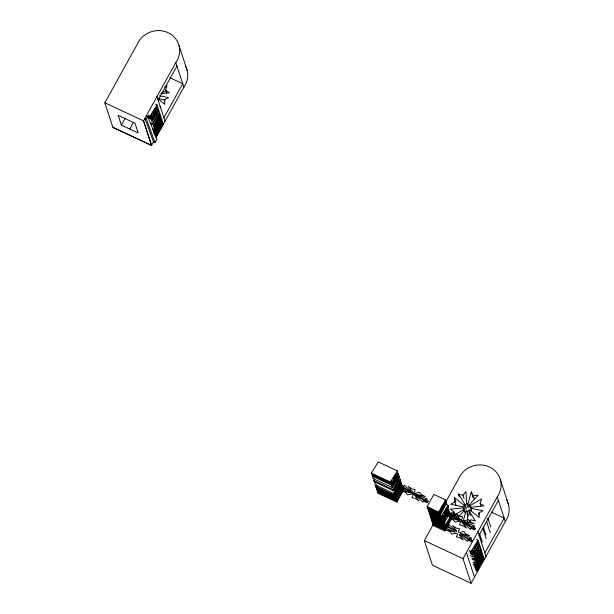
<?xml version="1.0" encoding="UTF-8"?>
<svg xmlns="http://www.w3.org/2000/svg" width="614" height="614" viewBox="0 0 614 614"><rect width="100%" height="100%" fill="white"/><g stroke="black" fill="none" stroke-linecap="round" stroke-linejoin="round"><path stroke-width="0.92" d="M458.282 519.283L459.94 521.079L463.24 522.483L463.823 522.115L462.741 520.956L468.889 519.682L470.171 521.647L474.43 523.888L462.779 520.987L460.016 519.444L458.282 519.275L446.232 512.721L449.087 515.2L447.115 515.415L458.435 519.797M465.205 508.799L464.054 505.276L454.36 497.509L454.92 501.991L450.638 504.217L463.263 506.872L464.092 510.579M471.575 511.669L470.547 507.241L483.863 505.928L480.094 503.25L481.576 498.875L470.101 505.652L471.253 509.167M373.013 476.096L373.066 478.59L392.377 487.531L399.115 476.303L398.77 475.236L392.922 485.19L398.524 474.484L398.171 473.425C396.966 478.06 391.103 482.351 392.077 487.485M375.047 482.289L375.093 484.776L394.403 493.725L401.142 482.489L400.796 481.43L394.955 491.377L400.551 480.678L400.205 479.618C398.993 484.254 393.129 488.544 394.104 493.679M469.058 507.548L467.906 504.033L471.245 491.875L474.584 499.351M462.695 523.128L466.072 510.817L467.101 510.848L468.827 516.121M166.739 93.512L165.611 90.058L167.092 85.684L164.636 87.134M463.225 507.939L450.192 509.167L453.953 511.838L452.472 516.213L463.854 509.497L465.704 513.688M460.784 521.57L459.456 524.847L462.626 525.538L466.402 528.101L462.058 522.161M461.421 520.104L462.733 516.865L459.564 516.174L455.788 513.611L460.086 519.475M402.63 488.99L400.098 494.938L403.321 489.128L403.613 490.018L396.92 502.083L377.909 493.188L377.671 492.459L396.682 501.362L396.92 502.083M161.413 122.424L163.002 123.168L163.293 124.051L156.601 136.116L156.363 135.395L159.51 128.142L156.04 134.405L153.661 133.292M396.682 501.362L399.829 494.109L396.36 500.364L377.349 491.469L377.05 490.555L396.061 499.451L396.36 500.364M446.071 510.641L447.882 507.371L448.128 508.139L445.196 515.039L448.458 509.144L448.757 510.042L441.965 522.291L441.727 521.555L444.92 514.202L441.397 520.549L429.892 515.161L429.593 514.233L441.09 519.621L441.397 520.549M475.919 570.659L477.646 571.465L477.408 570.744L480.547 563.491L477.078 569.754L475.351 568.94M443.231 526.06L446.639 518.393L450.008 513.772L449.655 512.705L446.616 516.888L449.387 511.884L449.034 510.794L442.241 523.044L442.594 524.126L445.634 518.83L442.871 524.955L443.231 526.06L431.696 520.657L431.335 519.551L442.871 524.955M148.642 117.965L151.013 119.078L157.407 106.107L157.007 104.887L155.426 104.142M391.341 485.037L397.726 472.066L397.327 470.846L378.316 461.951L371.332 473.102L371.662 474.115L390.673 483.011L392.139 480.632L392.369 481.345L391.011 484.055L391.341 485.037L372.322 476.142L372 475.152L391.011 484.055M442.034 519.636L441.704 518.638L429.102 512.736L429.424 513.734L442.034 519.636L448.519 506.473L448.12 505.238L445.595 504.056M433.131 521.555L432.44 522.928L432.77 523.926L445.311 529.798L451.797 516.635M470.332 553.613L472.059 554.427L478.452 541.456L478.053 540.236L476.326 539.422M160.223 118.786L161.812 119.53L162.173 120.636L155.511 132.785L155.258 132.025L159.686 123.905L155.05 131.373L154.828 130.698L159.11 122.009L154.605 130.03L152.226 128.917M394.925 495.997L394.672 495.222L401.387 483.241L401.763 484.385L398.049 491.937L402.132 485.497L402.492 486.603L395.83 498.752L395.585 497.992L400.006 489.872L395.37 497.34L395.147 496.665L399.438 487.976L394.925 495.997L375.914 487.094L375.661 486.326L376.559 484.722M446.255 502.16L446.624 503.28L439.862 515.606L439.609 514.839L444.099 506.596L439.394 514.179L439.171 513.488L443.523 504.677L438.949 512.813L427.344 507.379L427.083 506.596L433.898 494.439L445.503 499.865L445.887 501.032L442.118 508.691L446.255 502.16L444.597 501.377M475.65 565.379L475.397 564.604L482.113 552.623L482.489 553.774L478.774 561.319L482.85 554.879L483.21 555.985L476.548 568.134L476.303 567.374L480.724 559.254L476.088 566.722L475.865 566.047L480.156 557.359L475.65 565.379L473.916 564.565M151.013 119.078L150.691 118.088L152.049 115.378L151.819 114.665L150.353 117.051L147.974 115.939M441.704 518.638L443.085 515.89L442.847 515.169L441.359 517.579L428.749 511.677L428.418 510.656L441.021 516.558L441.359 517.579M445.311 529.798L444.981 528.8L446.363 526.052L446.125 525.331L444.636 527.741L432.095 521.869L431.757 520.849L444.298 526.72L444.636 527.741M472.059 554.427L471.736 553.437L473.095 550.727L472.857 550.014L471.391 552.393L469.664 551.587M146.255 115.908L147.767 116.622L156.923 139.278L155.027 142.701L146.416 119.062L144.896 118.356L153.508 141.995L151.574 145.48L112.907 127.382L104.84 102.761L137.152 44.469A22.204 20.738 -18.1 0 1 168.044 32.665A22.204 20.738 -18.1 0 1 175.819 62.574L183.885 87.188L155.864 137.743M112.907 127.382L151.612 145.418L143.546 120.797M121.388 125.126L118.187 115.348L134.988 123.207L138.173 132.969L121.388 125.126L125.056 118.51M129.792 129.055L133.453 122.432M151.574 145.48L143.507 120.866L175.819 62.574M146.416 119.062L147.767 116.622M158.097 100.036L176.947 66.028M152.825 124.604L152.472 123.529L158.067 113.444L157.821 112.7L158.919 110.72L159.755 113.275L158.658 115.255L158.42 114.519L152.825 124.604L150.453 123.491M163.9 117.742L182.757 83.734L169.863 77.702M156.04 134.405L155.741 133.484L162.426 121.418L162.672 122.171L159.778 128.978L163.002 123.168M393.152 490.571L392.799 489.488L398.386 479.404L398.141 478.667L399.238 476.679L400.075 479.235L398.977 481.215L398.739 480.486L393.152 490.571L374.133 481.668L373.78 480.593L374.64 479.043M396.061 499.451L402.746 487.386L402.999 488.138M506.274 499.351A22.204 20.738 -18.1 0 1 505.307 521.547L471.076 583.3L432.409 565.202L424.343 540.581L433.131 524.724M445.618 502.198L458.566 478.828A22.204 20.738 -18.1 0 1 489.465 467.024A22.204 20.738 -18.1 0 1 497.24 496.933L505.307 521.547M446.777 525.776L451.305 517.61L451.658 518.7L444.874 530.941L444.521 529.859L445.879 527.411M471.076 583.3L463.01 558.679L497.24 496.933M479.05 535.239L498.368 500.387M478.897 542.814C471.276 552.485 469.679 566.891 479.833 545.685L479.488 544.618L473.647 554.572L479.242 543.874L478.897 542.814L477.17 542.001M473.87 559.953L473.517 558.878L479.104 548.786L478.866 548.049L479.964 546.069L480.8 548.617L479.703 550.604L479.457 549.868L473.87 559.953L472.143 559.139M484.853 552.953L504.178 518.093L491.284 512.061M477.078 569.754L476.779 568.833L483.471 556.768L483.717 557.52L480.823 564.327L484.039 558.517L484.331 559.4M154.605 130.03L154.352 129.255L161.068 117.274L161.444 118.425L157.729 125.97L161.812 119.53M438.949 512.813L438.688 512.03L445.503 499.865M375.914 487.094L376.812 485.49M150.353 117.051L150.023 116.038L157.007 104.887M390.673 483.011L390.343 481.998L397.327 470.846M441.021 516.558L448.12 505.238M444.298 526.72L451.39 515.399L448.88 514.225M471.391 552.393L471.061 551.387L478.053 540.236M464.054 505.276L464.998 504.462L458.405 494.032L462.964 495.26L464.123 498.775M462.964 495.26L465.942 491.584L466.717 503.933L467.868 507.448M455.741 519.881L464.545 510.173M470.577 508.315L469.426 504.8L478.199 495.13L473.425 495.836M373.757 478.36L373.066 478.59M161.666 93.013L165.765 90.588M157.852 98.716L164.844 104.319L164.283 99.829L168.558 97.603L159.548 95.715M470.408 515.63L468.682 510.357L469.48 509.75L479.327 517.51L478.766 513.028L483.049 510.802L470.424 508.146M459.94 521.079L454.89 522.123L453.608 520.15L449.348 517.917L458.911 520.296M466.717 503.933L467.906 504.033M456.54 519.759L460.515 519.168M160.814 93.535L169.372 92.729L165.611 90.058M413.506 493.633L427.298 502.636L423.23 500.978L423.015 502.244L404.296 485.121L404.081 486.388L400.006 484.73L413.598 493.633L418.901 500.901L415.125 498.338L411.956 497.655L415.233 489.665L412.063 488.982L408.287 486.418L413.406 493.556M474.829 563.061L476.571 561.38L481.867 551.871L481.514 550.812L475.673 560.766L481.269 550.06L480.923 549C479.718 553.636 473.854 557.926 474.829 563.061L473.095 562.255M157.975 98.601L165.189 100.113M413.644 493.71L398.724 485.528L401.587 488L399.614 488.222L427.367 498.967L425.395 499.182L428.25 501.661L413.283 493.518M463.654 521.823L474.868 526.16L472.895 526.382L475.75 528.861L463.8 522.353M156.478 112.7L158.067 113.444M148.434 115.294L150.023 116.038M149.11 117.351L150.691 118.088M150.89 122.785L152.472 123.529M104.84 102.761L143.507 120.866M152.771 128.518L154.352 129.255M153.239 129.961L154.828 130.698M153.462 130.636L155.05 131.373M153.677 131.289L155.258 132.025M153.922 132.048L155.511 132.785M154.152 132.747L155.741 133.484M154.782 134.65L156.363 135.395M155.02 135.379L156.601 136.116M153.508 141.995L155.027 142.701M396.659 478.598L398.386 479.404M371.332 473.102L390.343 481.998M373.78 480.593L392.799 489.488M427.083 506.596L438.688 512.03M439.171 513.488L427.567 508.062L427.789 508.745L439.394 514.179M439.609 514.839L428.004 509.405L428.257 510.18L439.862 515.606M375.661 486.326L394.672 495.222M395.147 496.665L376.136 487.762L376.351 488.437L395.37 497.34M395.585 497.992L376.566 489.089L376.819 489.849L395.83 498.752M441.727 521.555L430.222 516.174L430.468 516.904L441.965 522.291M442.241 523.044L430.706 517.64L431.059 518.73L442.594 524.126M432.44 522.928L444.981 528.8M444.521 529.859L432.931 524.433L433.284 525.523L444.874 530.941M469.334 550.574L471.061 551.387M470.009 552.631L471.736 553.437M470.209 555.655L472.795 556.875M471.79 558.065L473.517 558.878M424.343 540.581L463.01 558.679M473.67 563.798L475.397 564.604M473.271 564.834L475.865 566.047M474.361 565.916L476.088 566.722M474.576 566.568L476.303 567.374M474.822 567.328L476.548 568.134M475.052 568.027L476.779 568.833M475.681 569.938L477.408 570.744M458.528 519.145L447.506 511.93L451.582 513.588L451.797 512.322L459.395 519.244M463.57 522.476L474.799 529.828L470.731 528.17L470.516 529.437L462.787 522.399M469.426 504.8L470.101 505.652M468.682 510.357L475.436 521.04L470.869 519.812L467.891 523.481L467.101 510.848M159.985 106.314L160.952 107.841M500.487 480.064L508.553 504.677M488.491 519.981L487.915 518.224L490.778 527.027M486.503 521.347L490.248 532.783M480.094 503.25L480.962 505.89M478.766 513.028L479.342 514.785M483.379 527.096L485.973 535.009M471.245 491.875L473.264 498.031M482.781 528.063L486.242 538.616M479.465 533.343L482.351 542.139M477.915 531.785L485.981 556.407M464.998 504.462L466.44 508.852M463.263 506.872L464.414 510.387M463.854 509.497L464.721 512.13M458.405 494.032L459.264 496.665M454.36 497.509L455.803 501.899M454.92 501.991L456.072 505.514M453.953 511.838L455.104 515.361M466.417 552.539L474.484 577.152M179.065 45.705L187.132 70.318M164.283 99.829L164.851 101.556M156.969 96.582L165.036 121.196M185.274 65.706A22.204 20.738 -18.1 0 1 183.885 87.188M151.497 119.853L152.057 121.572L158.796 110.336L158.443 109.269L152.602 119.223L158.205 108.525L157.852 107.465L151.497 119.853M153.523 126.047L154.083 127.758L160.822 116.53L160.477 115.463L154.628 125.417L160.231 114.711L159.886 113.651L153.523 126.047M448.596 524.272L448.381 525.538L444.313 523.88L454.89 530.803L443.032 524.671L445.887 527.15L443.914 527.365L455.212 532.123L446.148 529.867L450.415 532.1L451.689 534.073C454.79 533.236 459.894 531.663 456.256 536.797L459.425 537.488L463.209 540.051L459.057 534.387L459.917 534.648L467.315 541.387L467.53 540.12L471.606 541.778L461.022 534.533L472.55 540.811L469.695 538.332L471.667 538.11L460.323 533.397L469.572 535.684L465.312 533.451L464.038 531.478L459.126 532.499L458.259 531.97L459.533 528.815L456.371 528.124L452.587 525.561L456.747 531.24L455.941 530.956L448.596 524.272M155.426 108.716L152.901 113.682L155.426 108.716M395.746 474.683L393.221 479.649L395.746 474.683M446.508 509.129L443.953 514.164L443.776 513.642L446.508 509.129M449.786 519.29L447.222 524.325L447.053 523.803L449.786 519.29M476.472 544.065L473.947 549.031L476.472 544.065M419.73 492.336L407.389 494.922L406.107 492.958L401.848 490.716L425.272 496.542L421.012 494.301L419.73 492.336"/></g></svg>
